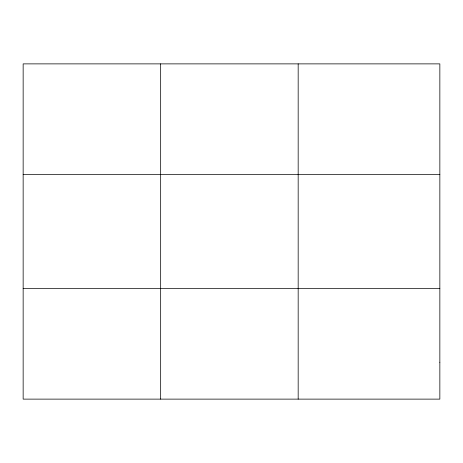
<?xml version="1.0" encoding="UTF-8"?>
<svg xmlns="http://www.w3.org/2000/svg" width="463" height="463" viewBox="0 0 463 463"><rect width="100%" height="100%" fill="white"/><g stroke="black" fill="none" stroke-linecap="round" stroke-linejoin="round"><path stroke-width="0.69" d="M160.661 63.877L160.661 399.123M298.172 63.877L298.172 399.123M23.15 174.51L439.85 174.51M23.15 288.49L439.85 288.49M439.85 362.245L439.85 399.123L23.15 399.123L23.15 63.877L439.85 63.877L439.85 362.245"/></g></svg>
